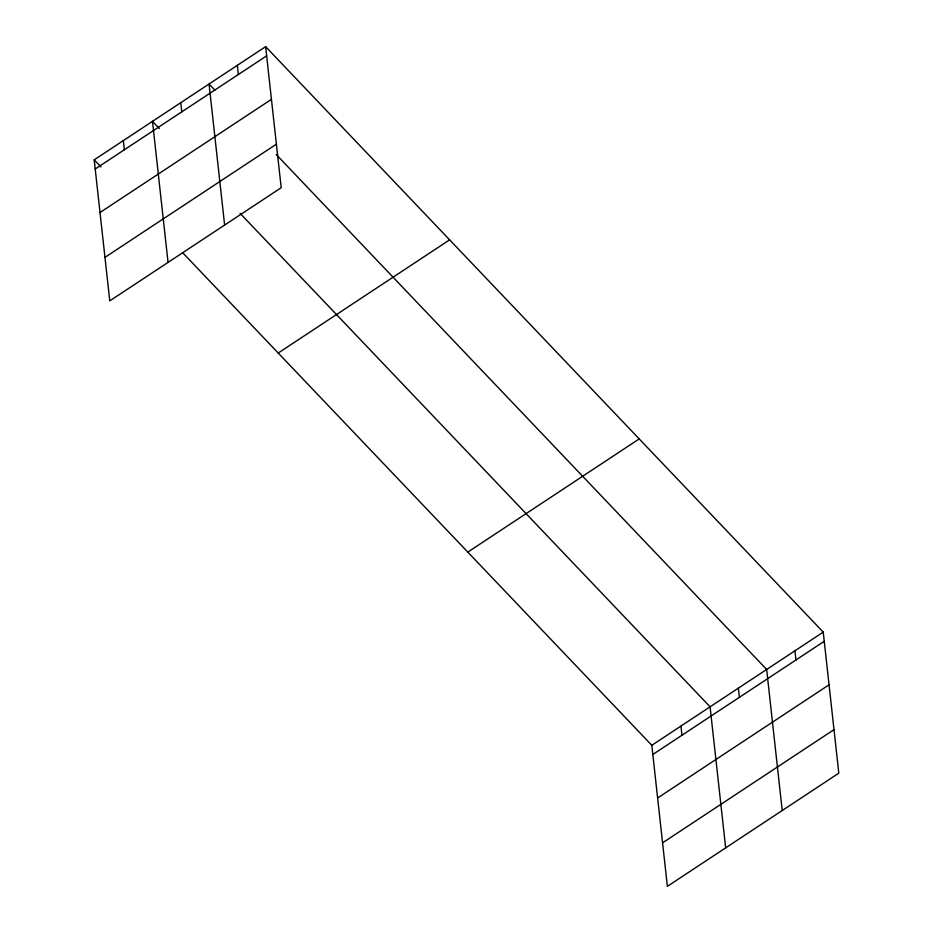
<?xml version="1.0" encoding="UTF-8"?>
<svg xmlns="http://www.w3.org/2000/svg" width="933" height="933" viewBox="0 0 933 933"><rect width="100%" height="100%" fill="white"/><g stroke="black" fill="none" stroke-linecap="round" stroke-linejoin="round"><path stroke-width="1.4" d="M265.625 46.65L281.195 187.696L109.767 300.881L94.198 159.835L265.625 46.65L823.233 632.119L838.802 773.165L667.375 886.35L651.805 745.304L182.798 252.855M95.213 169.013L266.64 55.828M100.018 212.526L271.445 99.341M104.963 257.368L276.39 144.183M278.209 353.036L449.636 239.851M467.795 552.103L639.222 438.918M651.805 745.304L823.233 632.119M652.82 754.482L824.247 641.298M657.613 797.995L829.052 684.81M662.57 842.837L833.997 729.653M214.893 90.139L209.05 84.005L224.631 225.051M276.238 154.54L766.658 669.474L782.227 810.52M159.298 128.509L152.487 121.348L168.057 262.395M240.108 213.354L710.083 706.817L725.664 847.864M94.198 159.835L101.009 166.995M794.939 650.791L795.954 659.969M738.376 688.146L739.391 697.324M680.938 726.061L681.953 735.239M237.344 65.322L238.358 74.5M180.769 102.677L181.783 111.855M123.343 140.591L124.357 149.77"/></g></svg>
